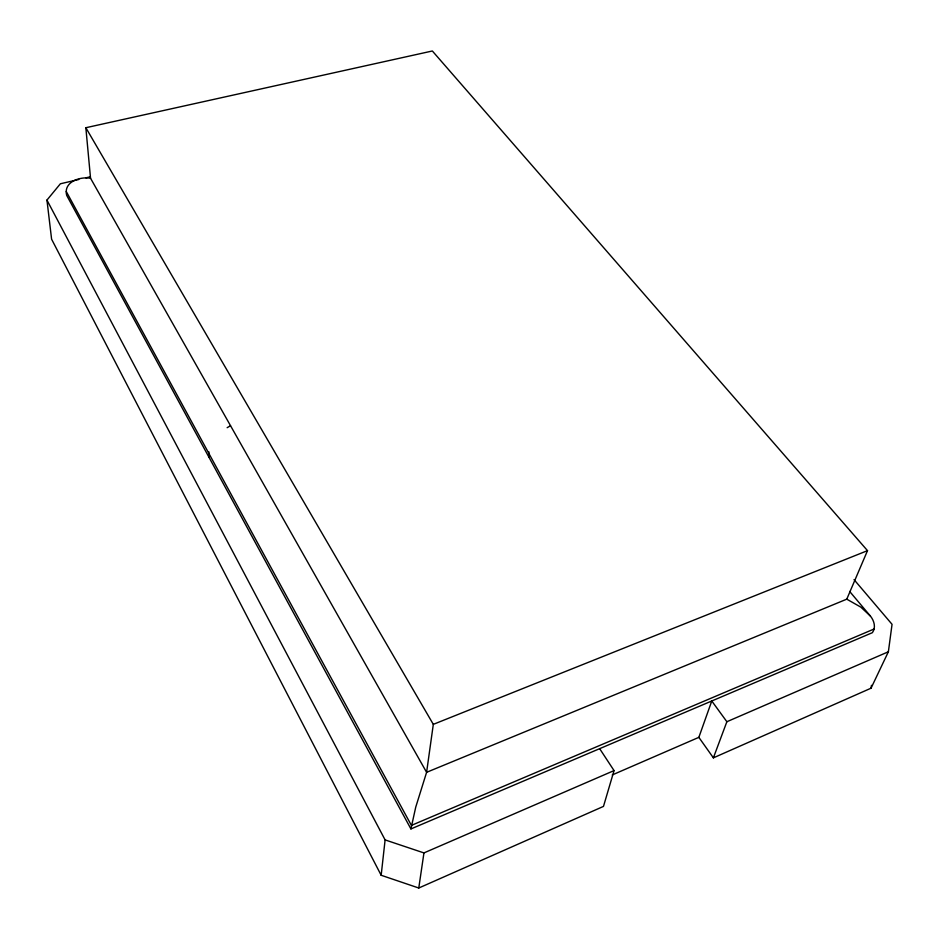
<?xml version="1.0" encoding="UTF-8"?>
<svg xmlns="http://www.w3.org/2000/svg" width="939" height="939" viewBox="0 0 939 939"><rect width="100%" height="100%" fill="white"/><g stroke="black" fill="none" stroke-linecap="round" stroke-linejoin="round"><path stroke-width="1.41" d="M410.918 828.937L66.704 195.418C63.089 181.92 80.015 176.321 90.543 178.257L426.599 772.316L415.742 807.117L410.918 828.937L872.39 632.675C876.146 627.487 874.139 620.679 870.43 616.101L849.666 591.464M208.775 451.706L208.798 456.953L208.681 453.079M599.657 748.665L614.047 770.59L603.484 806.401L418.771 888.012L381.164 875.265L385.107 839.912L46.95 200.089L60.378 183.786L78.817 179.478M713.382 757.855L726.868 721.727L711.774 700.987L698.851 737.35L713.382 757.855L871.052 688.193L888.376 651.772L892.05 624.318L854.032 579.609M85.848 127.727L433.313 724.356L426.599 772.316L846.778 599.164L867.507 550.641L432.351 50.988L85.848 127.727L90.543 178.257M871.052 688.193L871.462 685.329M418.771 888.012L423.947 852.917L614.047 770.59M227.144 427.691L230.536 425.719M612.263 774.933L698.851 737.35M726.868 721.727L888.376 651.772M874.056 629.024L411.388 825.393L66.282 191.544M433.313 724.356L867.507 550.641M85.907 177.823L90.156 176.825M385.107 839.912L423.947 852.917M846.778 599.164L860.852 607.146L870.43 616.101M381.164 875.265L51.598 239.199L46.95 200.089"/></g></svg>
